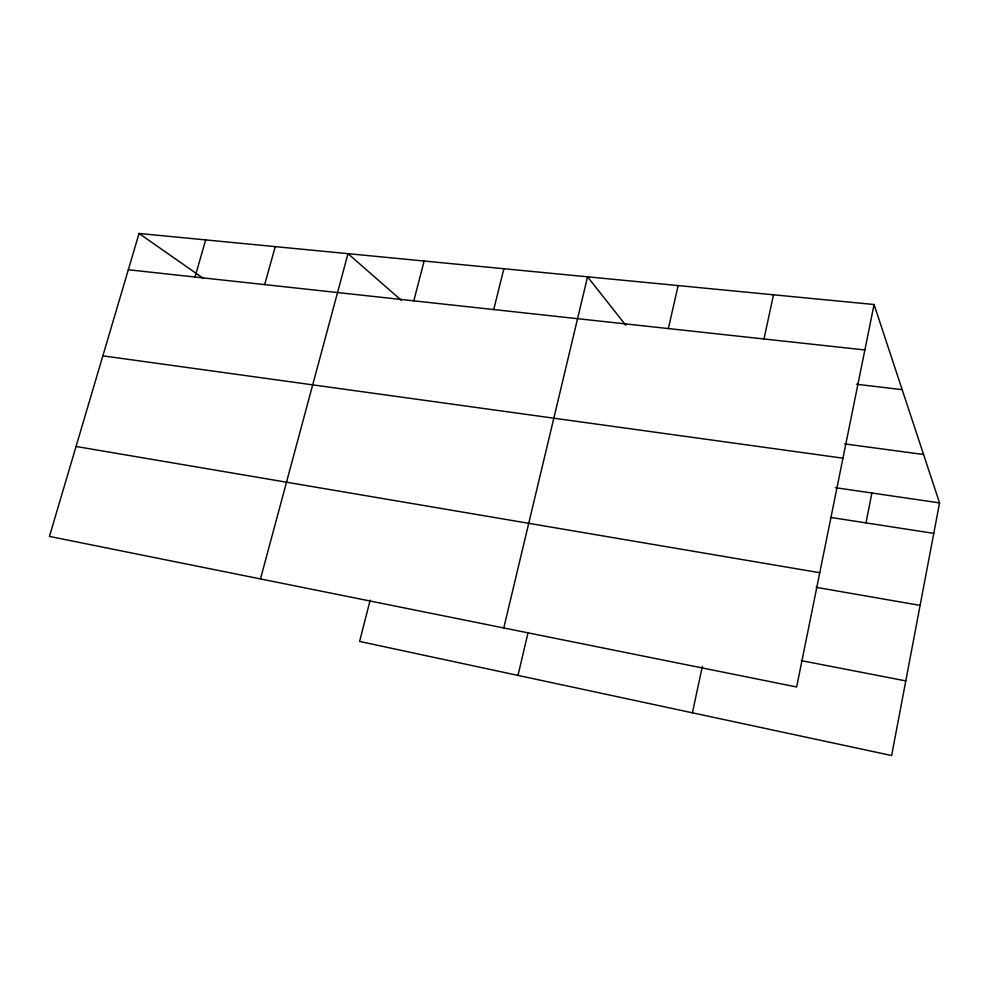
<?xml version="1.0" encoding="UTF-8"?>
<svg xmlns="http://www.w3.org/2000/svg" width="989" height="989" viewBox="0 0 989 989"><rect width="100%" height="100%" fill="white"/><g stroke="black" fill="none" stroke-linecap="round" stroke-linejoin="round"><path stroke-width="1.48" d="M874.066 304.513L796.639 686.972L49.45 536.409L139.053 233.466L874.066 304.513L939.55 502.907L891.633 755.534L359.613 641.441L370.158 600.138M865.981 522.884L871.902 493.004M692.411 712.809L702.351 666.376M763.99 338.98L773.497 294.796M668.366 328.571L678.133 285.574M517.989 675.4L528.114 632.404M503.772 627.953L587.553 276.821L625.814 325.257M493.721 309.545L503.896 268.736M413.81 300.841L424.133 261.022M260.478 578.936L348.004 253.666L401.25 300.236M264.681 284.609L275.251 246.632M195.018 277.019L205.675 239.907M128.323 269.762L864.856 349.958M856.561 384.251L902.166 389.654M844.693 443.9L923.578 454.507M102.856 355.842L842.962 458.179M835.445 487.676L939.55 502.907M830.983 517.482L933.777 533.368M76.054 446.484L819.77 572.718M816.123 587.318L920.104 605.392M801.288 660.627L905.788 680.914M139.053 233.466L203.375 278.416"/></g></svg>
